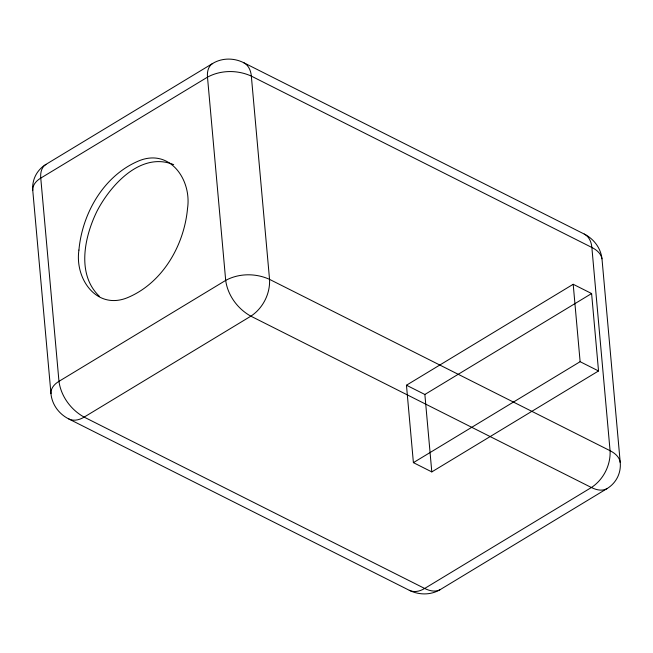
<?xml version="1.0" encoding="UTF-8"?>
<svg xmlns="http://www.w3.org/2000/svg" width="653" height="653" viewBox="0 0 653 653"><rect width="100%" height="100%" fill="white"/><g stroke="black" fill="none" stroke-linecap="round" stroke-linejoin="round"><path stroke-width="0.98" d="M45.971 164.385C41.376 167.184 40.257 173.127 40.764 178.106L58.966 381.344C60.974 396.314 70.997 409.896 84.139 417.112L424.67 588.459C429.388 590.834 435.429 592.393 440.302 589.561L607.029 488.615A31.548 29.189 25.6 0 0 620.236 462.585L602.033 259.347A31.548 29.189 25.6 0 0 584.231 234.052L243.708 62.704A31.548 29.189 25.6 0 0 212.698 63.439L45.971 164.385A31.548 29.189 25.6 0 0 32.764 190.415L50.967 393.653A31.548 29.189 25.6 0 0 68.769 418.948L409.292 590.296C414.255 592.777 420.173 591.234 424.67 588.459L591.398 487.513C603.405 479.669 610.849 465.026 610.073 450.701L591.863 247.463C591.447 242.214 589.169 236.541 584.231 234.052M212.698 63.439C208.103 66.239 206.985 72.181 207.491 77.16L225.693 280.398C227.701 295.368 237.733 308.951 250.874 316.174L591.398 487.513C596.124 489.889 602.156 491.448 607.029 488.615M406.46 385.221L573.195 284.275L591.602 293.54L598.532 370.961L431.804 471.907L413.398 462.642L406.46 385.221L424.866 394.477L591.602 293.54M413.398 462.642L580.125 361.697L598.532 370.961M173.698 164.662C140.917 151.186 110.52 185.142 97.06 211.058C84.547 236.451 76.23 274.309 99.419 296.348M68.769 418.948C73.724 421.438 79.65 419.887 84.139 417.112L250.874 316.174C262.873 308.33 270.326 293.687 269.542 279.362L251.34 76.115C250.923 70.867 248.646 65.194 243.708 62.704M601.968 258.825C601.095 253.47 596.442 249.773 591.863 247.463L251.34 76.115C237.676 69.863 220.771 69.895 207.491 77.16L40.764 178.106C36.446 180.644 32.299 185.052 32.764 190.415M620.236 462.585C619.632 456.986 614.783 453.076 610.073 450.701L269.542 279.362C255.878 273.101 238.974 273.134 225.693 280.398L58.966 381.344C54.656 383.882 50.501 388.29 50.967 393.653M573.195 284.275L580.125 361.697M424.866 394.477L431.804 471.907M440.302 589.561A31.548 29.189 25.6 0 1 409.292 590.296M78.923 250.066C74.564 279.182 97.256 311.31 128.91 297.074C163.209 282.014 184.244 244.785 187.533 208.438C191.892 179.314 169.2 147.194 137.546 161.422C103.247 176.49 82.221 213.719 78.923 250.066"/></g></svg>
